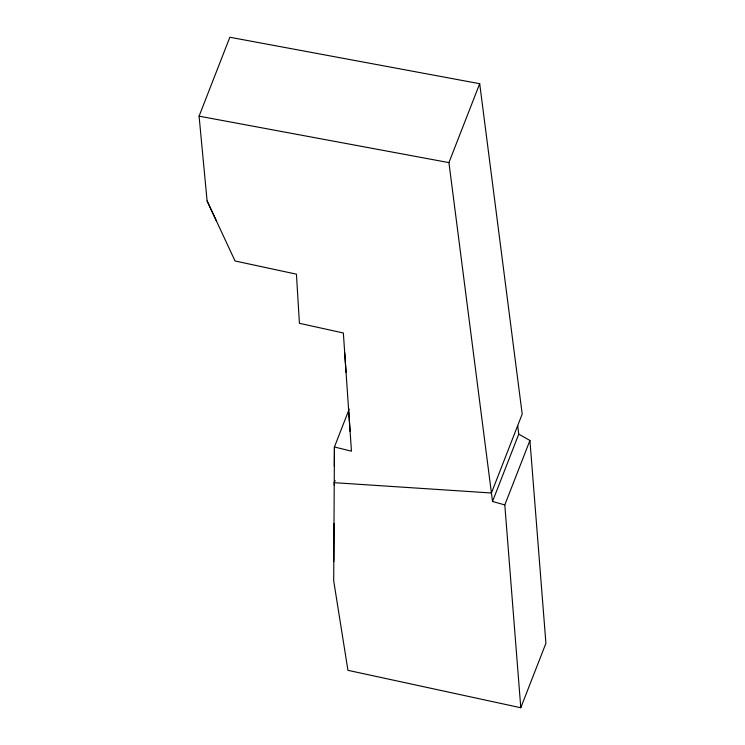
<?xml version="1.0" encoding="UTF-8"?>
<svg xmlns="http://www.w3.org/2000/svg" width="745" height="745" viewBox="0 0 745 745"><rect width="100%" height="100%" fill="white"/><g stroke="black" fill="none" stroke-linecap="round" stroke-linejoin="round"><path stroke-width="1.12" d="M333.797 561.683L334.002 523.446M334.226 485.209L334.43 446.981L349.181 409.145M335.082 480.525L334.235 482.686L333.695 580.802L347.943 670.323L520.792 707.75L545.917 643.298L529.928 440.472L518.753 434.158L517.71 425.581M334.319 466.1L334.43 446.981L351.463 451.191L343.352 332.987L299.425 323.302L296.435 274.169L235.048 260.974L207.101 200.964L199.083 116.164L229.851 37.25L479.696 83.701L522.198 414.071L491.43 492.985L334.235 482.686M520.792 707.75L504.803 504.924L492.519 501.46L448.928 162.615L479.696 83.701M492.519 501.46L518.753 434.158M504.803 504.924L529.928 440.472M199.083 116.164L448.928 162.615M207.101 200.964L216.423 220.967M344.702 352.692L346.053 372.388M348.762 411.789L350.103 431.485"/></g></svg>
